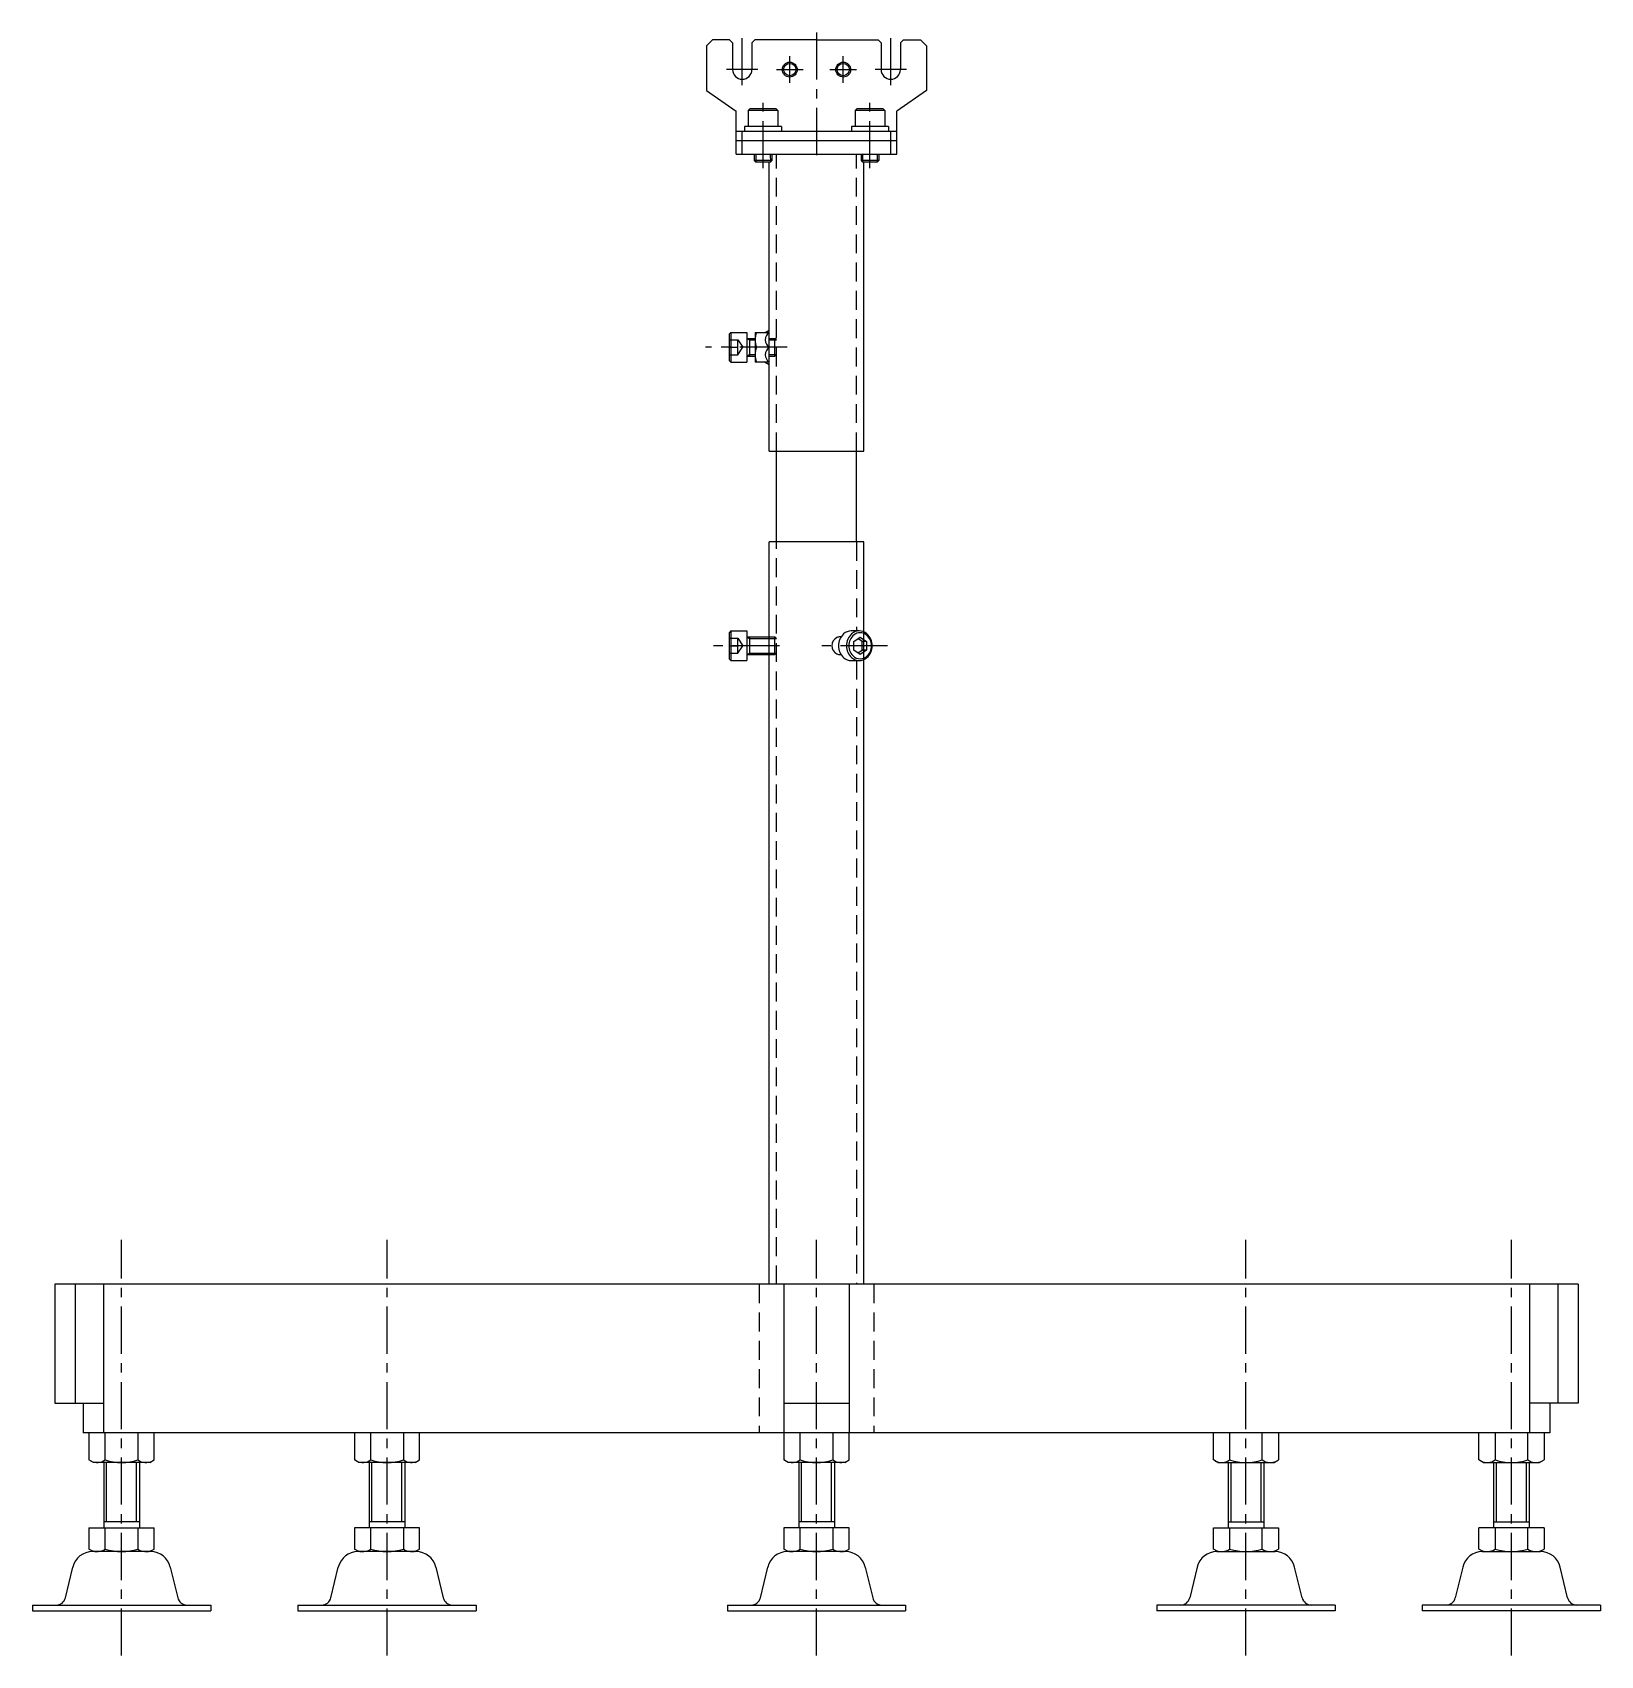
# Model space of a CAD drawing. Extents: x 0 to 1220, y -8 to 1202.
# Drawn here: x 692 to 1220, y 25 to 571 of the extents above; entities that cross this region are included whole.
import ezdxf

# ---------------------------------------------------------------- set-up
doc = ezdxf.new("R2010")
doc.units = 0
doc.header["$LTSCALE"] = 0.5
doc.linetypes.add('CENTER', pattern=[50.8, 31.75, -6.35, 6.35, -6.35])
doc.linetypes.add('DASHED', pattern=[19.05, 12.7, -6.35])
doc.layers.get('0').update_dxf_attribs({"linetype": 'CONTINUOUS'})
doc.layers.add('CENTER', color=1, linetype='CENTER')

msp = doc.modelspace()

# ---------------------------------------------------------------- linework, layer by layer
at = {"color": 7, "linetype": 'CONTINUOUS'}
for p, q in [((918.76, 567), (920.76, 569)), ((926.51, 569), (920.76, 569)), ((926.51, 569), (927.51, 568)), ((935.01, 569), (934.01, 568)), ((955.76, 569), (935.01, 569)), ((955.76, 569), (976.51, 569)), ((976.51, 569), (977.51, 568)), ((985.01, 569), (984.01, 568)), ((985.01, 569), (990.76, 569)), ((992.76, 567), (990.76, 569)), ((918.76, 567), (918.76, 552)), ((927.51, 568), (927.51, 559)), ((934.01, 568), (934.01, 559)), ((977.51, 568), (977.51, 559)), ((984.01, 568), (984.01, 559)), ((992.76, 567), (992.76, 552)), ((918.76, 552), (928.76, 545)), ((992.76, 552), (982.76, 545)), ((928.76, 530.5), (928.76, 545)), ((933.36, 545.8), (932.76, 545.2)), ((932.76, 545.2), (932.76, 539.8)), ((942.76, 545.2), (932.76, 545.2)), ((942.16, 545.8), (933.36, 545.8)), ((942.16, 545.8), (942.76, 545.2)), ((942.76, 545.2), (942.76, 539.8)), ((969.36, 545.8), (968.76, 545.2)), ((968.76, 545.2), (968.76, 539.8)), ((978.76, 545.2), (968.76, 545.2)), ((978.16, 545.8), (969.36, 545.8)), ((978.16, 545.8), (978.76, 545.2)), ((978.76, 545.2), (978.76, 539.8)), ((982.76, 530.5), (982.76, 545)), ((982.76, 538.2), (928.76, 538.2)), ((930.76, 530.5), (930.76, 538.2)), ((944.01, 539.8), (931.51, 539.8)), ((931.51, 539.8), (931.51, 538.2)), ((944.01, 539.8), (944.01, 538.2)), ((980.01, 539.8), (967.51, 539.8)), ((967.51, 539.8), (967.51, 538.2)), ((980.01, 539.8), (980.01, 538.2)), ((980.76, 530.5), (980.76, 538.2)), ((982.76, 535), (928.76, 535)), ((928.76, 530.5), (982.76, 530.5)), ((934.76, 530.5), (934.76, 528.34)), ((940.76, 530.5), (940.76, 528.34)), ((970.76, 530.5), (970.76, 528.34)), ((976.76, 530.5), (976.76, 528.34)), ((940.76, 528.34), (934.76, 528.34)), ((934.76, 528.34), (935.3, 527.8)), ((940.22, 527.8), (935.3, 527.8)), ((939.86, 430.5), (939.86, 527.8)), ((940.22, 527.8), (940.76, 528.34)), ((976.76, 528.34), (970.76, 528.34)), ((970.76, 528.34), (971.3, 527.8)), ((976.22, 527.8), (971.3, 527.8)), ((971.66, 430.5), (971.66, 527.8)), ((976.22, 527.8), (976.76, 528.34)), ((926.91, 470.5), (926.31, 469.9)), ((926.91, 470.5), (926.91, 460.5)), ((926.91, 470.5), (932.31, 470.5)), ((932.31, 470.5), (932.31, 460.5)), ((935.06, 470.5), (935.06, 460.5)), ((935.06, 470.5), (939.86, 470.5)), ((938.52, 470.5), (939.86, 471.27)), ((926.31, 469.9), (926.31, 461.1)), ((932.31, 468.5), (935.06, 468.5)), ((933.25, 468.5), (933.25, 462.5)), ((939.86, 465.5), (935.5, 465.5)), ((926.91, 460.5), (926.31, 461.1)), ((926.91, 460.5), (932.31, 460.5)), ((932.31, 462.5), (935.06, 462.5)), ((939.86, 460.5), (935.06, 460.5)), ((938.52, 460.5), (939.86, 459.73)), ((939.86, 430.5), (971.66, 430.5)), ((942.31, 400), (942.31, 430.5)), ((969.21, 400), (969.21, 430.5)), ((971.66, 400), (939.86, 400)), ((939.86, 150), (939.86, 400)), ((971.66, 150), (971.66, 400)), ((926.91, 370), (926.31, 369.4)), ((926.31, 369.4), (926.31, 360.6)), ((926.91, 370), (926.91, 360)), ((926.91, 370), (932.31, 370)), ((932.31, 370), (932.31, 360)), ((932.31, 368), (939.86, 368)), ((933.25, 368), (933.25, 362)), ((964.04, 368), (963.69, 368)), ((970.16, 370), (967.46, 370)), ((968.3, 366.44), (970.46, 367.89)), ((968.3, 363.56), (968.3, 366.44)), ((971.13, 366.44), (969.71, 367.39)), ((970.46, 367.89), (972.63, 366.44)), ((972.63, 366.44), (971.13, 366.44)), ((971.13, 363.56), (971.13, 366.44)), ((972.63, 366.44), (972.63, 363.56)), ((932.31, 362), (939.86, 362)), ((963.69, 362), (964.04, 362)), ((970.46, 362.11), (968.3, 363.56)), ((969.71, 362.61), (971.13, 363.56)), ((972.63, 363.56), (970.46, 362.11)), ((972.63, 363.56), (971.13, 363.56)), ((926.91, 360), (926.31, 360.6)), ((926.91, 360), (932.31, 360)), ((967.46, 360), (970.16, 360)), ((699.38, 150), (699.38, 110)), ((1212.14, 150), (699.38, 150)), ((706.18, 150), (706.18, 110)), ((715.69, 150), (715.69, 100)), ((944.76, 150), (944.76, 100)), ((966.76, 150), (966.76, 100)), ((1195.83, 150), (1195.83, 100)), ((1205.34, 150), (1205.34, 110)), ((1212.14, 150), (1212.14, 110)), ((699.38, 110), (715.69, 110)), ((708.89, 110), (708.89, 100)), ((944.76, 110), (966.76, 110)), ((1212.14, 110), (1195.83, 110)), ((1202.63, 110), (1202.63, 100)), ((1202.63, 100), (708.89, 100)), ((710.83, 100), (710.83, 90.85)), ((716.31, 90.85), (716.31, 100)), ((727.28, 100), (727.28, 90.85)), ((732.77, 90.85), (732.77, 100)), ((800.21, 100), (800.21, 90.85)), ((805.69, 90.85), (805.69, 100)), ((816.66, 100), (816.66, 90.85)), ((822.15, 90.85), (822.15, 100)), ((944.79, 100), (944.79, 90.85)), ((950.27, 90.85), (950.27, 100)), ((961.24, 100), (961.24, 90.85)), ((966.73, 90.85), (966.73, 100)), ((1089.37, 90.85), (1089.37, 100)), ((1094.85, 100), (1094.85, 90.85)), ((1105.82, 90.85), (1105.82, 100)), ((1111.31, 100), (1111.31, 90.85)), ((1178.75, 90.85), (1178.75, 100)), ((1184.23, 100), (1184.23, 90.85)), ((1195.2, 90.85), (1195.2, 100)), ((1200.69, 100), (1200.69, 90.85)), ((712.3, 90), (710.83, 90.85)), ((731.3, 90), (712.3, 90)), ((715.8, 90), (715.8, 68)), ((727.8, 90), (727.8, 68)), ((731.3, 90), (732.77, 90.85)), ((801.68, 90), (800.21, 90.85)), ((820.68, 90), (801.68, 90)), ((805.18, 90), (805.18, 68)), ((817.18, 90), (817.18, 68)), ((820.68, 90), (822.15, 90.85)), ((946.26, 90), (944.79, 90.85)), ((965.26, 90), (946.26, 90)), ((949.77, 90), (949.77, 68)), ((961.77, 90), (961.77, 68)), ((965.26, 90), (966.73, 90.85)), ((1090.84, 90), (1089.37, 90.85)), ((1090.84, 90), (1109.84, 90)), ((1094.34, 90), (1094.34, 68)), ((1106.34, 90), (1106.34, 68)), ((1109.84, 90), (1111.31, 90.85)), ((1180.22, 90), (1178.75, 90.85)), ((1180.22, 90), (1199.22, 90)), ((1183.72, 90), (1183.72, 68)), ((1195.72, 90), (1195.72, 68)), ((1199.22, 90), (1200.69, 90.85)), ((710.83, 68), (710.83, 60.85)), ((710.83, 68), (732.77, 68)), ((727.8, 70), (715.8, 70)), ((716.31, 60.85), (716.31, 68)), ((727.28, 68), (727.28, 60.85)), ((732.77, 60.85), (732.77, 68)), ((800.21, 68), (800.21, 60.85)), ((822.15, 68), (800.21, 68)), ((817.18, 70), (805.18, 70)), ((805.69, 60.85), (805.69, 68)), ((816.66, 68), (816.66, 60.85)), ((822.15, 60.85), (822.15, 68)), ((944.79, 68), (944.79, 60.85)), ((966.73, 68), (944.79, 68)), ((961.77, 70), (949.77, 70)), ((950.27, 60.85), (950.27, 68)), ((961.24, 68), (961.24, 60.85)), ((966.73, 60.85), (966.73, 68)), ((1089.37, 60.85), (1089.37, 68)), ((1089.37, 68), (1111.31, 68)), ((1094.34, 70), (1106.34, 70)), ((1094.85, 68), (1094.85, 60.85)), ((1105.82, 60.85), (1105.82, 68)), ((1111.31, 68), (1111.31, 60.85)), ((1178.75, 60.85), (1178.75, 68)), ((1200.69, 68), (1178.75, 68)), ((1183.72, 70), (1195.72, 70)), ((1184.23, 68), (1184.23, 60.85)), ((1195.2, 60.85), (1195.2, 68)), ((1200.69, 68), (1200.69, 60.85)), ((712.3, 60), (710.83, 60.85)), ((731.3, 60), (732.77, 60.85)), ((801.68, 60), (800.21, 60.85)), ((820.68, 60), (822.15, 60.85)), ((946.26, 60), (944.79, 60.85)), ((965.26, 60), (966.73, 60.85)), ((1090.84, 60), (1089.37, 60.85)), ((1109.84, 60), (1111.31, 60.85)), ((1180.22, 60), (1178.75, 60.85)), ((1199.22, 60), (1200.69, 60.85)), ((702.89, 44.45), (705.39, 54.8)), ((731.6, 60), (712, 60)), ((738.21, 54.8), (740.71, 44.45)), ((792.27, 44.45), (794.77, 54.8)), ((820.98, 60), (801.38, 60)), ((827.59, 54.8), (830.09, 44.45)), ((936.85, 44.45), (939.35, 54.8)), ((965.55, 60), (945.96, 60)), ((972.16, 54.8), (974.67, 44.45)), ((1083.93, 54.8), (1081.43, 44.45)), ((1090.54, 60), (1110.13, 60)), ((1119.24, 44.45), (1116.74, 54.8)), ((1173.31, 54.8), (1170.81, 44.45)), ((1179.92, 60), (1199.52, 60)), ((1208.63, 44.45), (1206.13, 54.8)), ((691.8, 42), (751.8, 42)), ((691.8, 42), (691.8, 40)), ((691.8, 40), (751.8, 40)), ((751.8, 42), (751.8, 40)), ((781.16, 42), (841.16, 42)), ((781.16, 42), (781.16, 40)), ((781.16, 40), (841.16, 40)), ((841.16, 42), (841.16, 40)), ((925.76, 42), (985.76, 42)), ((925.76, 42), (925.76, 40)), ((925.76, 40), (985.76, 40)), ((985.76, 42), (985.76, 40)), ((1130.35, 42), (1070.35, 42)), ((1070.35, 42), (1070.35, 40)), ((1130.35, 40), (1070.35, 40)), ((1130.35, 42), (1130.35, 40)), ((1219.72, 42), (1159.72, 42)), ((1159.72, 42), (1159.72, 40)), ((1219.72, 40), (1159.72, 40)), ((1219.72, 42), (1219.72, 40))]:
    msp.add_line(p, q, dxfattribs=at)
at = {"color": 3, "linetype": 'CONTINUOUS'}
for p, q in [((935.3, 530.5), (935.3, 527.8)), ((940.21, 530.5), (940.22, 527.8)), ((971.3, 530.5), (971.3, 527.8)), ((976.22, 530.5), (976.22, 527.8)), ((932.31, 468.5), (933.25, 467.96)), ((933.25, 467.96), (935.06, 467.96)), ((932.31, 462.5), (933.25, 463.04)), ((933.25, 463.04), (935.06, 463.04)), ((932.31, 368), (933.25, 367.46)), ((933.25, 367.46), (939.86, 367.46)), ((932.31, 362), (933.25, 362.54)), ((933.25, 362.54), (939.86, 362.54)), ((716.72, 70), (716.72, 90)), ((726.82, 70), (726.82, 90)), ((806.1, 70), (806.1, 90)), ((816.2, 70), (816.2, 90)), ((950.69, 70), (950.69, 90)), ((960.8, 70), (960.8, 90)), ((1095.31, 70), (1095.31, 90)), ((1105.42, 70), (1105.42, 90)), ((1184.69, 70), (1184.69, 90)), ((1194.8, 70), (1194.8, 90))]:
    msp.add_line(p, q, dxfattribs=at)
at = {"color": 3, "linetype": 'DASHED'}
for p, q in [((942.31, 430.5), (942.31, 530.5)), ((969.21, 430.5), (969.21, 530.5)), ((926.31, 468), (929.31, 468)), ((926.31, 465.5), (929.31, 465.5)), ((929.31, 468), (930.97, 465.5)), ((929.31, 463), (929.31, 468)), ((929.31, 463), (930.97, 465.5)), ((939.86, 468.5), (941.77, 468.5)), ((939.86, 467.96), (942.31, 467.96)), ((941.77, 462.5), (941.77, 468.5)), ((942.31, 467.96), (941.77, 468.5)), ((926.31, 463), (929.31, 463)), ((939.86, 463.04), (942.31, 463.04)), ((939.86, 462.5), (941.77, 462.5)), ((942.31, 463.04), (941.77, 462.5)), ((942.31, 150), (942.31, 400)), ((969.21, 400), (969.21, 370)), ((926.31, 367.5), (929.31, 367.5)), ((929.31, 367.5), (930.97, 365)), ((929.31, 362.5), (929.31, 367.5)), ((939.86, 368), (941.77, 368)), ((939.86, 367.46), (942.31, 367.46)), ((941.77, 362), (941.77, 368)), ((942.31, 367.46), (941.77, 368)), ((926.31, 365), (929.31, 365)), ((926.31, 362.5), (929.31, 362.5)), ((929.31, 362.5), (930.97, 365)), ((939.86, 362.54), (942.31, 362.54)), ((939.86, 362), (941.77, 362)), ((942.31, 362.54), (941.77, 362)), ((969.21, 360), (969.21, 150)), ((936.41, 150), (936.41, 100)), ((975.11, 150), (975.11, 100))]:
    msp.add_line(p, q, dxfattribs=at)
at = {"color": 3, "linetype": 'CONTINUOUS'}
for centre in [(946.76, 559), (964.76, 559)]:
    msp.add_circle(centre, 2.5, dxfattribs=at)
at = {"color": 7, "linetype": 'CONTINUOUS'}
for centre in [(946.76, 559), (964.76, 559)]:
    msp.add_circle(centre, 2.07, dxfattribs=at)
for centre, radius, start, end in [((930.76, 559), 3.25, 180, 0), ((980.76, 559), 3.25, 180, 0), ((942.28, 468), 7.22, 159.7438, 200.2562), ((941.52, 468), 3, 123.6257, 236.3743), ((942.28, 463), 7.22, 159.7438, 200.2562), ((941.52, 463), 3, 123.6257, 236.3743), ((964.07, 365), 3.12, 117.7119, 242.2881), ((963.69, 365.47), 2.53, 90, 115.0585), ((968.56, 365), 5.43, 132.5395, 227.4605), ((967.46, 366.19), 3.81, 90, 132.4964), ((971.26, 365), 5.43, 132.5395, 227.4605), ((971.43, 365), 4.78, 129.5549, 230.4451), ((970.16, 366.19), 3.81, 47.5036, 132.4964), ((970.46, 366.04), 3.36, 48.4941, 131.5059), ((969.49, 365), 4.78, 309.5549, 50.4451), ((969.06, 365), 5.43, 312.5395, 47.4605), ((963.69, 364.53), 2.53, 244.9415, 270), ((967.46, 363.81), 3.81, 227.5036, 270), ((970.16, 363.81), 3.81, 227.5036, 312.4964), ((970.46, 363.96), 3.36, 224.586, 315.414), ((713.57, 94.86), 4.86, 244.3842, 304.3842), ((721.8, 108.15), 18.15, 252.412, 287.588), ((730.03, 94.86), 4.86, 235.6158, 295.6158), ((802.95, 94.86), 4.86, 244.3842, 304.3842), ((811.18, 108.15), 18.15, 252.412, 287.588), ((819.41, 94.86), 4.86, 235.6158, 295.6158), ((947.53, 94.86), 4.86, 244.3842, 304.3842), ((955.76, 108.15), 18.15, 252.412, 287.588), ((963.98, 94.86), 4.86, 235.6158, 295.6158), ((1092.11, 94.86), 4.86, 244.3842, 304.3842), ((1100.34, 108.15), 18.15, 252.412, 287.588), ((1108.56, 94.86), 4.86, 235.6158, 295.6158), ((1181.49, 94.86), 4.86, 244.3842, 304.3842), ((1189.72, 108.15), 18.15, 252.412, 287.588), ((1197.95, 94.86), 4.86, 235.6158, 295.6158), ((713.57, 64.86), 4.86, 244.3842, 304.3842), ((721.8, 78.15), 18.15, 252.412, 287.588), ((730.03, 64.86), 4.86, 235.6158, 295.6158), ((802.95, 64.86), 4.86, 244.3842, 304.3842), ((811.18, 78.15), 18.15, 252.412, 287.588), ((819.41, 64.86), 4.86, 235.6158, 295.6158), ((947.53, 64.86), 4.86, 244.3842, 304.3842), ((955.76, 78.15), 18.15, 252.412, 287.588), ((963.98, 64.86), 4.86, 235.6158, 295.6158), ((1092.11, 64.86), 4.86, 244.3842, 304.3842), ((1100.34, 78.15), 18.15, 252.412, 287.588), ((1108.56, 64.86), 4.86, 235.6158, 295.6158), ((1181.49, 64.86), 4.86, 244.3842, 304.3842), ((1189.72, 78.15), 18.15, 252.412, 287.588), ((1197.95, 64.86), 4.86, 235.6158, 295.6158), ((712, 53.2), 6.8, 90, 166.414), ((731.6, 53.2), 6.8, 13.586, 90), ((801.38, 53.2), 6.8, 90, 166.414), ((820.98, 53.2), 6.8, 13.586, 90), ((945.96, 53.2), 6.8, 90, 166.414), ((965.55, 53.2), 6.8, 13.586, 90), ((1090.54, 53.2), 6.8, 90, 166.414), ((1110.13, 53.2), 6.8, 13.586, 90), ((1179.92, 53.2), 6.8, 90, 166.414), ((1199.52, 53.2), 6.8, 13.586, 90), ((699.78, 45.2), 3.2, 270, 346.414), ((743.82, 45.2), 3.2, 193.586, 270), ((789.16, 45.2), 3.2, 270, 346.414), ((833.2, 45.2), 3.2, 193.586, 270), ((933.74, 45.2), 3.2, 270, 346.414), ((977.78, 45.2), 3.2, 193.586, 270), ((1078.32, 45.2), 3.2, 270, 346.414), ((1122.36, 45.2), 3.2, 193.586, 270), ((1167.7, 45.2), 3.2, 270, 346.414), ((1211.74, 45.2), 3.2, 193.586, 270)]:
    msp.add_arc(centre, radius, start, end, dxfattribs=at)
at = {"layer": 'CENTER', "color": 1, "linetype": 'CENTER'}
for p, q in [((930.76, 553.75), (930.76, 571)), ((955.76, 571.5), (955.76, 528)), ((980.76, 553.75), (980.76, 571)), ((946.76, 554.5), (946.76, 563.5)), ((964.76, 554.5), (964.76, 563.5)), ((936.01, 559), (925.51, 559)), ((942.26, 559), (951.26, 559)), ((960.26, 559), (969.26, 559)), ((986.01, 559), (975.51, 559)), ((937.76, 525.8), (937.76, 547.8)), ((973.76, 525.8), (973.76, 547.8)), ((945.86, 465.5), (918.39, 465.5)), ((943.31, 365), (920.84, 365)), ((979.68, 365), (957.6, 365)), ((721.8, 25), (721.8, 165)), ((811.16, 25), (811.16, 165)), ((955.76, 25), (955.76, 165)), ((1100.35, 25), (1100.35, 165)), ((1189.72, 25), (1189.72, 165))]:
    msp.add_line(p, q, dxfattribs=at)

doc.saveas('drawing.dxf')
